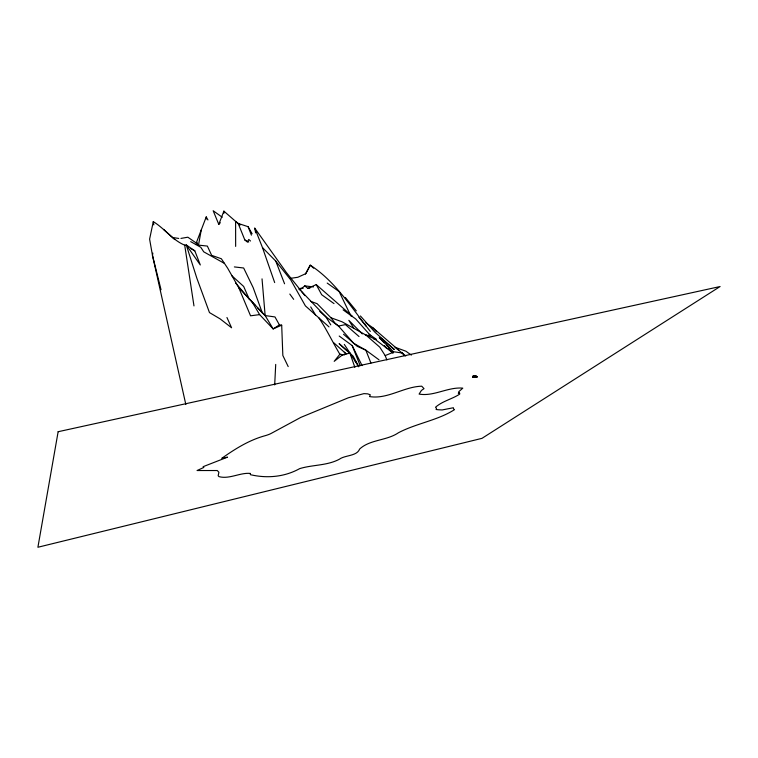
<?xml version="1.0" encoding="UTF-8"?>
<svg xmlns="http://www.w3.org/2000/svg" width="758" height="758" viewBox="0 0 758 758"><rect width="100%" height="100%" fill="white"/><g stroke="black" fill="none" stroke-linecap="round" stroke-linejoin="round"><path stroke-width="1.14" d="M475.692 376.3L477.294 376.698L475.692 376.3L477.294 376.698L474.432 377.465L474.413 376.574M274.69 384.912L275.713 364.418M152.832 253.106L152.472 255.427L185.833 404.516M474.726 376.726L474.432 377.465L474.157 376.584L474.622 377.294L477.057 376.499M288.201 366.597L282.838 355.474L281.692 325.173L273.155 328.925L265.148 315.565L238.808 287.803L227.646 268.18L221.345 258.753L211.653 255.351L207.36 246.075L198.501 245.118L201.24 229.968M226.945 317.507L231.578 327.769L220.123 318.881L209.473 312.58L196.853 278.224L186.279 244.957L200.311 264.968L194.806 250.841L186.279 244.957L184.706 245.166C172.322 240.011 164.6 228.499 153.287 221.639L149.61 239.13L152.472 255.427L161.037 289.727M198.501 245.118L196.246 242.996L206.242 216.902L207.938 219.953M222.246 217.243L213.178 210.743L218.787 224.387L223.885 211.141L239.86 225.098M305.398 274.045L310.259 265.167C335.709 281.597 351.769 308.25 370.349 331.435M472.888 377.285L474.063 376.802L473.181 377.276L472.67 376.328L476.033 376.243L472.888 377.285L473.276 375.816M195.971 244.588L197.355 242.74M218.787 224.387L220.294 222.719M299.723 290.02L304.754 285.88L313.471 286.941M474.944 376.698L476.033 376.243L472.878 376.489M358.686 366.673L349.959 353.152L342.663 354.725L334.193 361.348L339.859 354.251L344.473 354.924M281.692 325.173L279.408 324.898L273.155 328.925L259.624 314.617L251.874 301.58M298.813 289.186L300.86 288.267L303.162 288.305M304.754 285.88L307.833 288.4L316.238 284.61L352.205 316.124M310.666 301.381L317.1 303.674L330.981 317.782L341.981 321.752L365.953 335.074L379.777 347.155L385.187 355.587L394.387 351.845L402.204 353.001L404.232 355.729M473.873 376.859L475.891 376.205M307.833 288.4L310.079 287.955M477.294 376.698L474.413 376.972M180.925 238.41L187.842 237.207L196.246 242.996M290.238 278.385L297.837 277.276L305.881 273.591L310.259 265.167L313.641 268.18M259.624 314.617L250.557 315.811L238.808 287.803M474.461 376.442L473.57 375.693M234.355 266.92L243.659 268L253.172 287.642L262.296 312.827L265.148 315.565L274.974 316.939L279.408 324.898M373.533 338.93L376.366 339.281L369.032 334.231M365.328 335.064L370.804 335.889L355.682 318.91L343.109 309.861M172.625 237.472L178.755 238.448M342.663 354.725L339.859 354.251C332.601 342.18 326.698 329.398 318.815 317.782M474.66 376.565L473.845 376.12M252.12 233.786L248.093 226.689L238.164 223.43L235.605 221.393L235.653 246.397M365.953 335.074L374.452 338.854L392.805 352.896M475.74 376.139L476.299 376.394M239.86 224.946L238.164 223.43L244.815 239.926L248.728 242.048M190.665 241.631L200.775 247.269L203.731 251.827L224.472 263.433M190.77 248.567L194.806 250.841M365.83 322.88L372.585 327.532L402.252 353.237M327.2 283.075L339.139 291.574L350.897 315.972M411.348 355.104L405.956 351.238L395.07 347.268L398.689 350.158M334.013 303.598L321.667 294.71L316.238 284.61M380.8 338.115L394.264 349.476L374.973 332.241L360.42 315.972M379 359.804L365.839 350.158L353.654 343.289L338.504 326.054L335.102 323.183L330.981 317.782M339.205 336.04L352.195 345.591L362.087 365.602M244.815 239.926L247.468 242.115L248.766 239.443L250.51 240.997M402.356 353.076L405.719 355.985M388.077 348.5L393.184 352.944M359.027 336.543L345.43 324.604L338.504 326.054L325.893 316.844L319.743 311.405M343.516 334.221L357.236 346.34L365.839 350.158L370.927 363.063M329 326.897L305.389 305.872L290.74 279.892L275.77 261.103L262.476 247.591L254.783 228.177L286.249 272.34L304.887 295.611M349.495 352.944L339.12 343.649L353.133 356.137L358.79 366.683M333.861 342.862L346.179 353.863M231.541 275.448L243.669 286.448L249.136 298.955L255.332 305.483M163.633 229.38L174.728 239.556M393.43 351.74L379.275 337.585L384.116 342.758M362.343 333.937L348.841 320.331L353.891 328.375M301.333 291.252L325.893 316.844L330.782 324.888M344.303 352.224L345.885 353.844M257.654 307.938L262.296 312.827M372.585 327.532L376.508 331.729M386.542 345.345L389.764 348.784M235.492 282.819L249.136 298.955M345.364 297.515L356.307 310.856M384.429 345.544L386.589 348.197M358.856 317.242L366.105 326.139M289.821 294.066L293.668 299.334M344.303 344.416L351.845 355.909M354.99 360.694L356.241 362.608M310.704 306.905L315.499 314.921M352.195 345.591L360.202 365.726M248.093 226.689L251.419 235.16M385.187 355.587L386.864 359.927M275.77 261.103L284.563 283.776M262.476 247.591L274.671 282.573M349.959 353.152L354.867 367.374M254.783 228.177L255.617 232.839M472.869 376.413L473.011 377.2M153.287 221.639L153.808 224.88M184.706 245.166L193.972 305.919M206.242 216.902L206.432 219.034M262.031 278.868L265.148 315.565M223.885 211.141L223.932 213.254M250.263 473.428L250.377 474.679C266.958 478.554 284.421 477.085 299.713 468.615C312.713 464.626 326.869 465.81 339.271 459.291C344.985 454.98 356.942 456.354 359.633 449.039C369.97 439.413 386.855 440.749 398.49 432.723C416.379 423.324 437.754 420.406 454.525 409.633L453.492 408.856L453.379 407.738L442.122 409.955L438.152 409.756L436.115 409.481L436.475 408.211L435.518 407.236C442.539 401.029 452.052 399.153 459.699 394.122L459.689 393.231L458.296 393.156L459.291 392.549L458.732 391.744L462.816 388.143C448.006 386.76 433.747 396.718 419.098 394.084L421.41 390.455L424.016 388.636L421.732 386.192C403.834 386.675 387.423 399.551 369.516 396.567L370.33 394.833L367.706 393.857L363.935 393.629L348.367 397.77L300.85 417.374L271.364 433.311A8.395 1.469 -15.6 0 1 265.613 435.566C249.363 439.924 235.226 448.821 221.781 458.325L227.523 457.159L203.106 466.682L203.836 467.449L197.061 470.529L217.281 470.529L218.901 472.281L218.162 475.749L218.986 476.63C229.248 479.482 240.21 472.395 250.263 473.428M58.139 431.719L37.9 547.257L481.974 438.351L720.1 286.533L58.139 431.719"/></g></svg>
